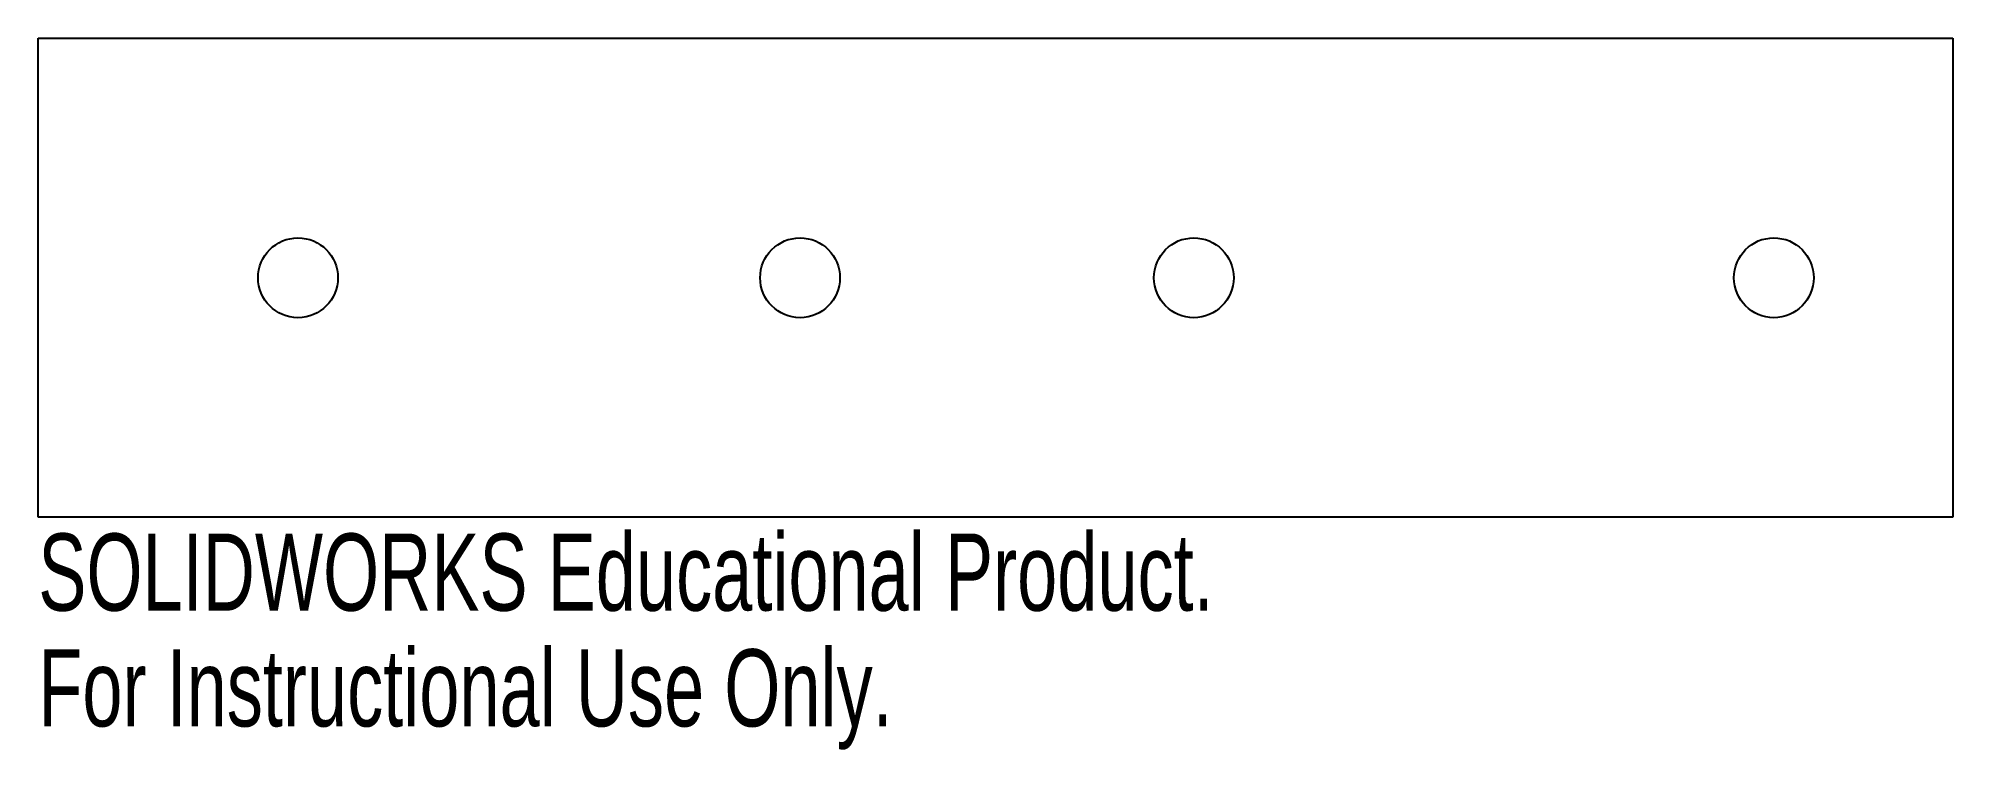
# Model space of a CAD drawing. Header units: millimetres. Extents: x -115 to 5, y -15 to 30.
import ezdxf

# ---------------------------------------------------------------- set-up
doc = ezdxf.new("R2010")
doc.units = ezdxf.units.MM
doc.styles.add('SLDTEXTSTYLE0', font='TXT', dxfattribs={"width": 0.7})

msp = doc.modelspace()

# ---------------------------------------------------------------- linework, layer by layer
at = {"color": 7, "linetype": 'Continuous', "lineweight": 25}
for p, q in [((-115.5, 30), (4.5, 30)), ((-115.5, 0), (-115.5, 30)), ((4.5, 30), (4.5, 0)), ((4.5, 0), (-115.5, 0))]:
    msp.add_line(p, q, dxfattribs=at)
for centre in [(-99.22, 15), (-67.75, 15), (-43.07, 15), (-6.71, 15)]:
    msp.add_circle(centre, 2.5, dxfattribs=at)

# ---------------------------------------------------------------- texts
at = {"color": 7, "linetype": 'Continuous', "char_height": 4.8336, "attachment_point": 1, "style": 'SLDTEXTSTYLE0'}
for s, insert in [('SOLIDWORKS Educational Product.', (-115.5, -1.02)), ('For Instructional Use Only.', (-115.5, -8.27))]:
    msp.add_mtext(s, dxfattribs=dict(at, insert=insert))

doc.saveas('drawing.dxf')
